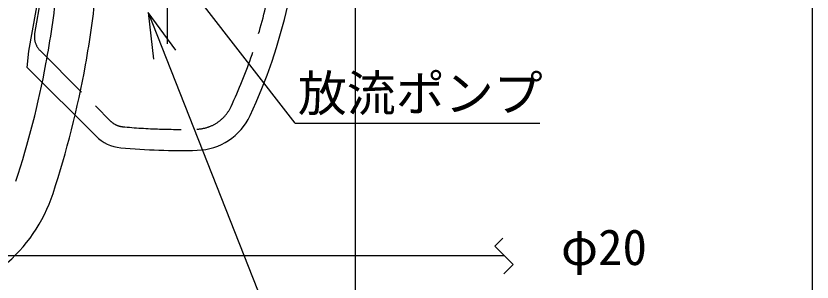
# Model space of a CAD drawing. Units: millimetres, scale not verified. Extents: x -14850 to 14850, y -10500 to 10500.
# Drawn here: x -6317 to -4281, y 145 to 826 of the extents above; entities that cross this region are included whole.
import ezdxf
from ezdxf.enums import TextEntityAlignment as Align

# ---------------------------------------------------------------- set-up
doc = ezdxf.new("R2010")
doc.units = ezdxf.units.MM
doc.header["$LTSCALE"] = 50
for name, pattern in [('CHAIN1', [8, 5, -1, 1, -1]), ('DASHED3', [4, 3, -1]), ('LONG_DASHED1', [7, 6, -1])]:
    doc.linetypes.add(name, pattern=pattern)
for name, color, linetype, lineweight in [('0-0_躯体', 3, 'Continuous', 25), ('0-1_機器', 3, 'Continuous', 25), ('0-2_製作', 5, 'Continuous', 25)]:
    doc.layers.add(name, color=color, linetype=linetype, lineweight=lineweight)
doc.styles.add('ＭＳ ゴシック', font='')
doc.styles.get('ＭＳ ゴシック').set_extended_font_data('MS Gothic')

msp = doc.modelspace()

# ---------------------------------------------------------------- linework, layer by layer
at = {"layer": '0-0_躯体', "linetype": 'CHAIN1'}
msp.add_line((-5929.08, 754.81), (-5929.08, 1534.39), dxfattribs=at)
at = {"layer": '0-0_躯体', "linetype": 'DASHED3'}
for p, q in [((-6268.95, 781.4), (-6249.43, 892.14)), ((-6255.07, 737.36), (-6074.72, 557.01))]:
    msp.add_line(p, q, dxfattribs=at)
at = {"layer": '0-0_躯体'}
msp.add_line((-5979.08, 834.69), (-5642.91, -18.23), dxfattribs=at)
at = {"layer": '0-0_躯体', "color": 7}
for p, q in [((-5092.47, 236.88), (-5071.96, 257.39)), ((-5045.67, 190.09), (-5092.47, 236.88)), ((-5069.75, 166.01), (-5045.67, 190.09))]:
    msp.add_line(p, q, dxfattribs=at)
at = {"layer": '0-0_躯体'}
for points in [[(-6112.9, 518.83), (-6288.26, 694.19), (-6283.64, 736.22), (-6256.04, 892.76), (-6256.04, 1398.78)], [(-5907.68, 738.24), (-5979.08, 834.69), (-5965.47, 715.46)]]:
    msp.add_lwpolyline(points, dxfattribs=at)
at = {"layer": '0-0_躯体', "color": 6}
msp.add_lwpolyline([(-6902.58, 636.77), (-6902.58, 212.89), (-5069.66, 212.89)], dxfattribs=at)
at = {"layer": '0-0_躯体'}
for centre, radius, start, end in [((-6944.08, 1145.77), 1354, 334.88078, 25.1192), ((-8599.08, 1145.77), 2400, 341.96945, 349.37801), ((-8599.08, 1145.77), 2500, 341.96945, 349.7467), ((-5857.57, 636.37), 154, 271.64621, 334.88078), ((-6039.36, 592.37), 104, 225, 264.6158), ((-5899.08, 2080.77), 1599, 264.6158, 271.64621), ((-6602.21, 495.77), 400, 276.64346, 341.96945)]:
    msp.add_arc(centre, radius, start, end, dxfattribs=at)
at = {"layer": '0-0_躯体', "linetype": 'DASHED3'}
for centre, radius, start, end in [((-6944.08, 1145.77), 1300, 334.88078, 25.1192), ((-6219.71, 772.72), 50, 170, 225), ((-5857.57, 636.37), 100, 271.64621, 334.88078), ((-6039.36, 592.37), 50, 225, 264.6158), ((-5899.08, 2080.77), 1545, 264.6158, 271.64621)]:
    msp.add_arc(centre, radius, start, end, dxfattribs=at)
at = {"layer": '0-0_躯体', "linetype": 'LONG_DASHED1'}
for radius, start, end in [(2400, 349.37801, 358.50775), (2500, 349.7467, 358.56744)]:
    msp.add_arc((-8599.08, 1145.77), radius, start, end, dxfattribs=at)
at = {"layer": '0-1_機器', "color": 2}
msp.add_line((-5449.08, -354.23), (-5449.08, 2645.77), dxfattribs=at)
at = {"layer": '0-1_機器'}
for q in [(-5907.2, 944.24), (-4977.27, 551.68)]:
    msp.add_line((-5603.07, 551.68), q, dxfattribs=at)
at = {"layer": '0-2_製作', "color": 2}
msp.add_line((-4281.38, 2295.77), (-4281.38, -4.23), dxfattribs=at)

# ---------------------------------------------------------------- texts
at = {"layer": '0-0_躯体', "color": 4, "style": 'ＭＳ ゴシック'}
msp.add_text('\u3000φ20', height=91.79, dxfattribs=at).set_placement((-5048.62, 161.14), align=Align.BOTTOM_LEFT)
at = {"layer": '0-1_機器', "color": 4, "style": 'ＭＳ ゴシック'}
msp.add_text('放流ポンプ', height=91.79, dxfattribs=at).set_placement((-5596.1, 554.65), align=Align.BOTTOM_LEFT)

doc.saveas('drawing.dxf')
